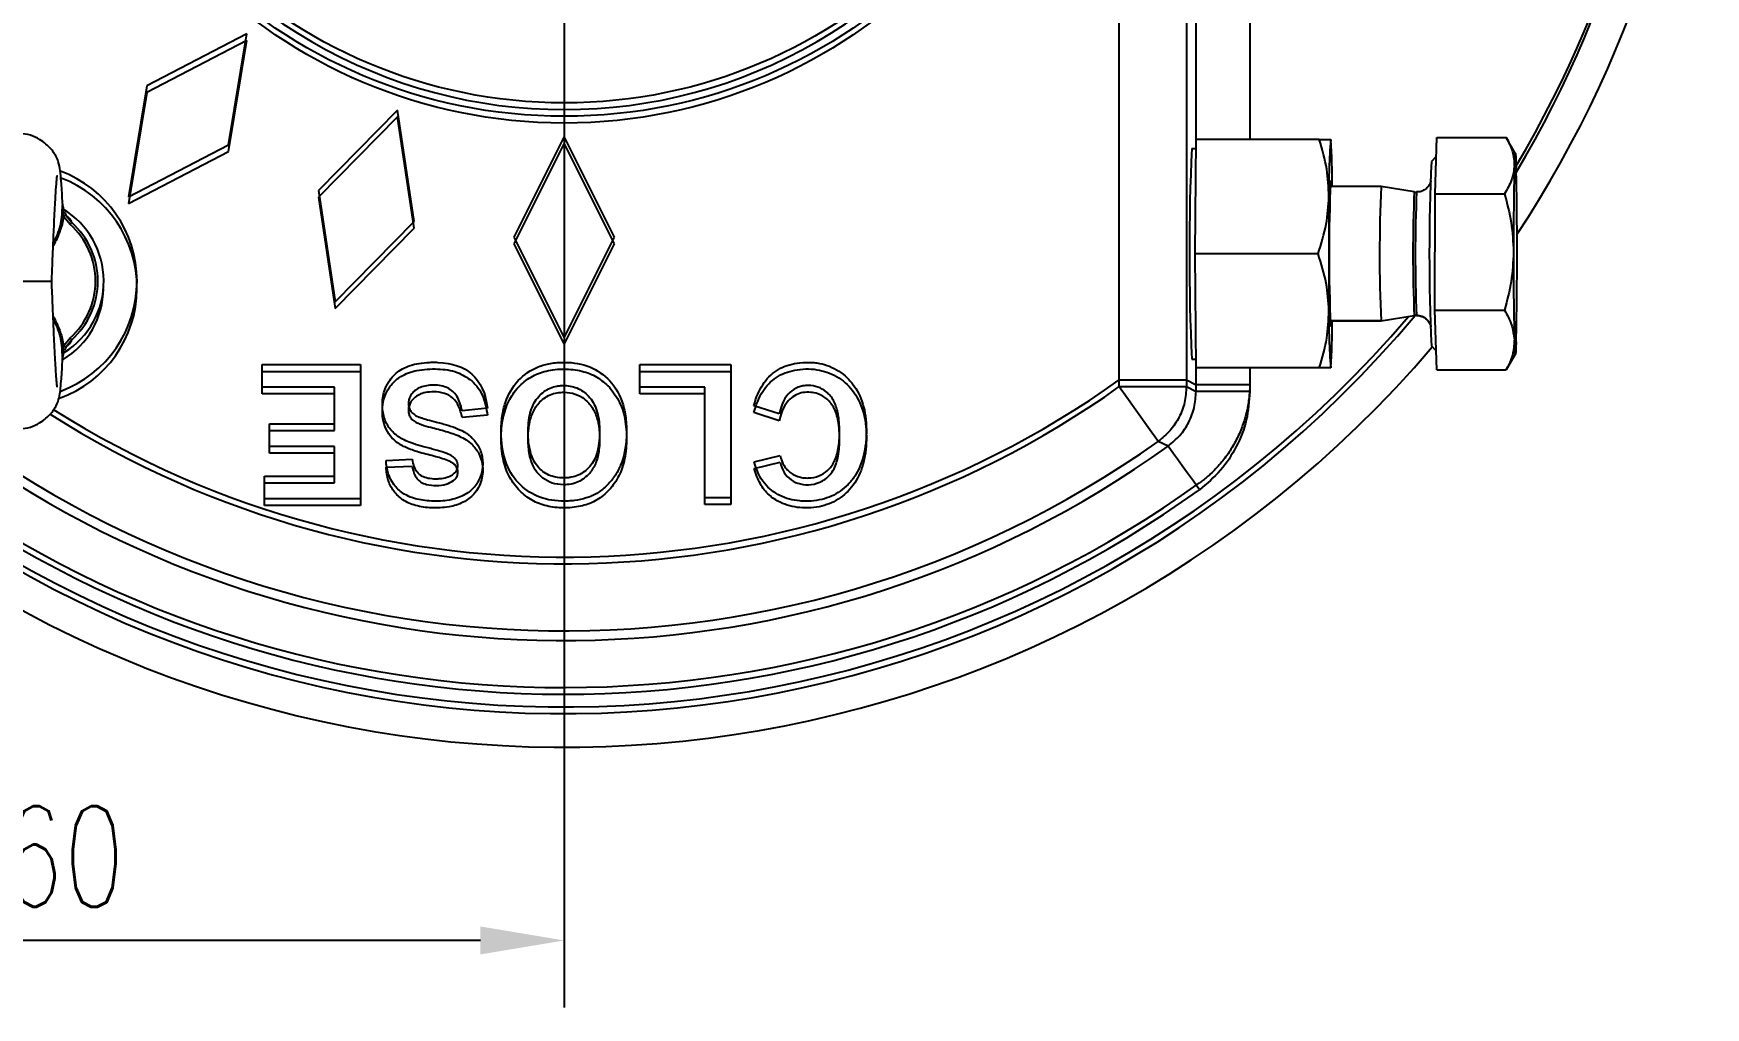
# Model space of a CAD drawing. Header units: millimetres. Extents: x 2063 to 4500, y 825 to 2548.
# Drawn here: x 3863.7 to 4112.8, y 1643.9 to 1789 of the extents above; entities that cross this region are included whole.
import ezdxf

# ---------------------------------------------------------------- set-up
doc = ezdxf.new("R2010")
doc.units = ezdxf.units.MM
doc.linetypes.add('CENTER2', pattern=[28.575, 19.05, -3.175, 3.175, -3.175])
doc.linetypes.add('点画线', pattern=[18, 12, -2, 2, -2])
doc.layers.add('中心线层', color=1, linetype='点画线', lineweight=18)
doc.styles.get("Standard").update_dxf_attribs({"font": 'arial.ttf'})
doc.styles.add('TH_GBDIM', font='simplex.shx', dxfattribs={"width": 0.707, "bigfont": 'hzfs.shx'})
doc.dimstyles.new('ISO-25$0', dxfattribs={"dimtxt": 2.5, "dimasz": 2.5, "dimexe": 1.25, "dimexo": 0.625, "dimtad": 1, "dimtxsty": 'Standard', "dimcen": 2.5, "dimdle": 5, "dimadec": 0, "dimazin": 0, "dimtfac": 1, "dimtmove": 0, "dimatfit": 3, "dimfxl": 0, "dimarcsym": 0})

# ---------------------------------------------------------------- blocks, each defined once
blk = doc.blocks.new('*U43')
at = {"layer": '中心线层', "color": 0, "linetype": 'CENTER2', "transparency": 16777216}
blk.add_line((-173.5, 0), (-34, 0), dxfattribs=at)
blk = doc.blocks.new('*D53')
at = {"color": 1, "linetype": 'Continuous', "transparency": 16777216}
for p, q in [((3782.82, 1851.17), (3782.82, 1643.88)), ((3942.82, 1851.17), (3942.82, 1643.88)), ((3930.32, 1653.88), (3795.32, 1653.88))]:
    blk.add_line(p, q, dxfattribs=at)
at = {"color": 1, "linetype": 'ByBlock', "transparency": 16777216}
for points in [[(3795.32, 1655.97), (3795.32, 1651.8), (3782.82, 1653.88)], [(3930.32, 1655.97), (3930.32, 1651.8), (3942.82, 1653.88)]]:
    blk.add_solid(points, dxfattribs=at)
at = {"layer": 'Defpoints', "color": 0, "linetype": 'ByBlock', "transparency": 16777216}
for p in [(3782.82, 1853.67), (3942.82, 1853.67), (3782.82, 1653.88)]:
    blk.add_point(p, dxfattribs=at)
at = {"color": 1, "linetype": 'ByBlock', "lineweight": 5, "transparency": 16777216, "insert": (3863.72, 1666.38), "char_height": 15, "attachment_point": 5, "rotation": 360, "style": 'TH_GBDIM'}
blk.add_mtext('160', dxfattribs=at)

msp = doc.modelspace()

# ---------------------------------------------------------------- linework, layer by layer
at = {"color": 7, "linetype": 'Continuous', "lineweight": 25}
for p, q in [((4025.495, 1737.393), (4025.495, 1969.95)), ((4025.495, 1736.393), (4025.495, 1968.95)), ((4035.494, 1968.95), (4035.494, 1736.393)), ((3895.539, 1788.954), (3880.655, 1781.227)), ((3892.79, 1772.41), (3895.539, 1788.954)), ((3895.539, 1787.954), (3880.655, 1780.227)), ((3892.79, 1771.41), (3895.539, 1787.954)), ((3880.655, 1781.227), (3877.906, 1764.684)), ((3880.655, 1780.227), (3877.906, 1763.684)), ((3917.971, 1777.568), (3906.202, 1765.62)), ((3917.971, 1776.568), (3906.202, 1764.62)), ((3920.468, 1760.985), (3917.971, 1777.568)), ((3920.468, 1759.985), (3917.971, 1776.568)), ((3942.822, 1773.672), (3935.322, 1758.672)), ((3950.322, 1758.672), (3942.822, 1773.672)), ((4072.521, 1765.117), (4072.785, 1773.514)), ((4072.785, 1773.514), (4083.144, 1773.514)), ((4084.486, 1771.19), (4083.138, 1773.525)), ((4083.205, 1773.384), (4083.144, 1773.514)), ((3877.906, 1764.684), (3892.79, 1772.41)), ((3877.906, 1763.684), (3892.79, 1771.41)), ((3942.822, 1772.672), (3935.322, 1757.672)), ((3950.322, 1757.672), (3942.822, 1772.672)), ((4036.283, 1771.897), (4036.898, 1771.897)), ((4036.911, 1773.197), (4036.74, 1756.197)), ((4055.29, 1773.197), (4036.911, 1773.197)), ((4072.695, 1770.664), (4071.976, 1769.945)), ((4064.481, 1766.197), (4056.909, 1766.197)), ((4069.436, 1765.412), (4064.481, 1766.197)), ((3868.053, 1763.023), (3868.101, 1763.479)), ((3868.14, 1763.018), (3868.101, 1763.479)), ((3906.202, 1765.62), (3908.7, 1749.037)), ((3906.202, 1764.62), (3908.7, 1748.037)), ((4072.515, 1747.799), (4072.521, 1765.117)), ((4072.521, 1765.117), (4082.879, 1765.117)), ((3869.201, 1760.563), (3868.246, 1761.759)), ((3868.576, 1761.925), (3869.443, 1760.835)), ((3908.7, 1749.037), (3920.468, 1760.985)), ((3908.7, 1748.037), (3920.468, 1759.985)), ((3935.322, 1758.672), (3942.822, 1743.672)), ((3942.822, 1743.672), (3950.322, 1758.672)), ((3935.322, 1757.672), (3942.822, 1742.672)), ((3942.822, 1742.672), (3950.322, 1757.672)), ((4036.74, 1756.197), (4036.911, 1739.197)), ((4055.119, 1756.197), (4036.74, 1756.197)), ((4056.909, 1746.197), (4064.481, 1746.197)), ((4064.478, 1746.198), (4069.433, 1746.983)), ((4064.478, 1746.198), (4064.481, 1746.197)), ((4064.481, 1746.197), (4069.436, 1746.981)), ((4069.433, 1746.983), (4069.436, 1746.981)), ((4072.515, 1747.799), (4082.874, 1747.799)), ((4072.774, 1738.879), (4072.515, 1747.799)), ((3868.246, 1742.46), (3869.201, 1743.655)), ((3868.101, 1740.74), (3868.053, 1741.198)), ((3868.101, 1740.74), (3868.14, 1741.203)), ((3869.443, 1743.384), (3868.576, 1742.293)), ((4072.691, 1741.733), (4071.976, 1742.449)), ((4083.392, 1739.309), (4084.486, 1741.203)), ((3897.822, 1736.3), (3897.822, 1739.672)), ((3897.822, 1739.672), (3912.459, 1739.672)), ((3897.822, 1735.3), (3897.822, 1738.672)), ((3897.822, 1738.672), (3912.459, 1738.672)), ((3912.459, 1739.672), (3912.459, 1719.672)), ((3912.459, 1738.672), (3912.459, 1718.672)), ((3954.074, 1736.3), (3954.074, 1739.672)), ((3954.074, 1739.672), (3967.618, 1739.672)), ((3954.074, 1735.3), (3954.074, 1738.672)), ((3954.074, 1738.672), (3967.618, 1738.672)), ((3967.618, 1739.672), (3967.618, 1719.835)), ((3967.618, 1738.672), (3967.618, 1718.835)), ((4036.283, 1740.497), (4036.898, 1740.497)), ((4055.29, 1739.197), (4036.911, 1739.197)), ((4072.774, 1738.879), (4083.133, 1738.879)), ((4083.133, 1738.879), (4083.359, 1739.328)), ((3908.569, 1736.3), (3897.822, 1736.3)), ((3908.569, 1730.856), (3908.569, 1736.3)), ((3963.733, 1736.3), (3954.074, 1736.3)), ((3963.733, 1719.835), (3963.733, 1736.3)), ((4025.495, 1737.393), (4035.494, 1737.393)), ((4025.495, 1736.393), (4035.494, 1736.393)), ((4035.494, 1737.393), (4036.93, 1736.654)), ((4035.494, 1736.393), (4036.93, 1735.654)), ((4044.929, 1736.654), (4036.93, 1736.654)), ((3908.569, 1735.3), (3897.822, 1735.3)), ((3908.569, 1729.856), (3908.569, 1735.3)), ((3963.733, 1735.3), (3954.074, 1735.3)), ((3963.733, 1718.835), (3963.733, 1735.3)), ((3974.83, 1732.319), (3971.059, 1733.558)), ((4044.929, 1735.654), (4036.93, 1735.654)), ((3931.373, 1733.164), (3927.592, 1732.78)), ((3931.373, 1732.164), (3927.592, 1731.78)), ((3974.83, 1731.319), (3971.059, 1732.558)), ((3898.91, 1727.49), (3898.91, 1730.856)), ((3898.91, 1730.856), (3908.569, 1730.856)), ((3898.91, 1729.856), (3908.569, 1729.856)), ((3898.91, 1726.49), (3898.91, 1729.856)), ((3908.569, 1727.49), (3898.91, 1727.49)), ((3908.569, 1726.49), (3898.91, 1726.49)), ((3908.569, 1723.054), (3908.569, 1727.49)), ((3908.569, 1722.054), (3908.569, 1726.49)), ((3971.113, 1725.182), (3974.958, 1726.139)), ((4032.768, 1727.535), (4031.289, 1728.244)), ((3916.274, 1725.387), (3920.158, 1725.566)), ((3916.274, 1724.387), (3920.158, 1724.566)), ((3971.113, 1724.182), (3974.958, 1725.139)), ((3898.186, 1719.672), (3898.186, 1723.054)), ((3898.186, 1723.054), (3908.569, 1723.054)), ((3898.186, 1718.672), (3898.186, 1722.054)), ((3898.186, 1722.054), (3908.569, 1722.054)), ((3912.459, 1719.672), (3898.186, 1719.672)), ((3912.459, 1718.672), (3898.186, 1718.672)), ((3967.618, 1719.835), (3963.733, 1719.835)), ((3967.618, 1718.835), (3963.733, 1718.835))]:
    msp.add_line(p, q, dxfattribs=at)
at = {"color": 8, "linetype": 'Continuous', "lineweight": 25}
for p, q in [((4035.494, 1968.95), (4035.494, 1737.393)), ((4036.931, 1773.197), (4036.931, 1934.147)), ((4044.929, 1934.147), (4044.929, 1773.197)), ((4056.98, 1766.997), (4056.973, 1766.99)), ((3868.246, 1761.759), (3868.14, 1763.018)), ((3868.401, 1762.281), (3868.576, 1761.925)), ((4064.478, 1746.198), (4056.908, 1746.198)), ((4056.98, 1745.397), (4056.973, 1745.403)), ((3868.14, 1741.203), (3868.246, 1742.46)), ((3868.576, 1742.293), (3868.401, 1741.937)), ((4036.93, 1735.654), (4036.93, 1739.197)), ((4036.93, 1736.654), (4036.93, 1739.197)), ((4044.929, 1739.197), (4044.929, 1735.654)), ((4044.929, 1739.197), (4044.929, 1736.654))]:
    msp.add_line(p, q, dxfattribs=at)
at = {"color": 7, "linetype": 'Continuous', "lineweight": 25, "flags": 128}
for points in [[(4084.351, 1769.316), (4084.382, 1770.153), (4084.414, 1770.751), (4084.448, 1771.1), (4084.482, 1771.194), (4084.517, 1771.032), (4084.55, 1770.616), (4084.582, 1769.953), (4084.613, 1769.054)], [(4084.605, 1743.077), (4084.574, 1742.24), (4084.541, 1741.642), (4084.507, 1741.293), (4084.473, 1741.199), (4084.439, 1741.361), (4084.406, 1741.778), (4084.373, 1742.441), (4084.343, 1743.339)], [(4025.495, 1736.393), (4026.613, 1734.82), (4027.689, 1733.307), (4028.683, 1731.909), (4029.557, 1730.68), (4030.278, 1729.666), (4030.819, 1728.905), (4031.161, 1728.425), (4031.289, 1728.244)], [(4037.436, 1721.04), (4036.535, 1722.293), (4035.668, 1723.5), (4034.868, 1724.614), (4034.163, 1725.593), (4033.582, 1726.401), (4033.146, 1727.008), (4032.871, 1727.391), (4032.768, 1727.535)]]:
    msp.add_lwpolyline(points, dxfattribs=at)
at = {"color": 7, "linetype": 'Continuous', "lineweight": 25}
for centre, radius in [((3942.822, 1853.672), 77), ((3942.822, 1852.672), 77), ((3942.822, 1853.672), 75)]:
    msp.add_circle(centre, radius, dxfattribs=at)
at = {"color": 8, "linetype": 'Continuous', "lineweight": 25}
for centre, radius, start, end in [((3942.822, 1853.672), 165, 329.23753, 30.7624), ((3942.822, 1852.672), 165, 329.2552, 30.78624), ((3861.674, 1752.109), 17.5, 290.53232, 69.59878), ((3861.674, 1751.109), 17.5, 289.9044, 69.22234), ((3942.822, 1852.672), 165, 234.20431, 320.17455), ((3942.822, 1853.672), 165, 234.36476, 319.65132), ((4069.778, 1744.811), 2.198, 44.65616, 90.00803), ((3942.822, 1852.672), 142.673, 237.53839, 305.4124), ((3942.822, 1853.672), 142.673, 237.79399, 305.4124), ((3942.822, 1852.672), 154.108, 235.55583, 305.7077), ((3942.822, 1852.672), 162.107, 234.15575, 305.7077), ((3942.822, 1853.672), 162.107, 234.4266, 305.7077)]:
    msp.add_arc(centre, radius, start, end, dxfattribs=at)
at = {"color": 7, "linetype": 'Continuous', "lineweight": 25}
for centre, radius, start, end in [((3942.822, 1852.672), 75, 179.61799, 0.38194), ((3942.822, 1852.672), 170, 326.59288, 0.16848), ((4389.647, 1756.196), 353.713, 177.45599, 182.54395), ((4148.85, 1766.166), 92.139, 175.62356, 180.91351), ((3977.752, 1766.977), 79.472, 359.43741, 4.48871), ((4387.291, 1756.196), 315.615, 177.50342, 182.49651), ((4572.433, 1757.768), 488.219, 178.64465, 180.1537), ((3564.474, 1757.462), 520.268, 359.83176, 1.27667), ((4298.574, 1756.196), 241.835, 177.44037, 182.55956), ((4051.393, 1766.096), 5.659, 1.01569, 9.15473), ((4294.787, 1756.126), 230.523, 177.49666, 182.46839), ((4954.494, 1756.196), 897.812, 179.457512, 180.54242), ((4281.672, 1756.132), 212.436, 177.49672, 182.46837), ((4069.783, 1767.583), 2.2, 261.00183, 269.99842), ((4281.392, 1756.132), 211.812, 177.49672, 182.46836), ((3861.674, 1752.109), 12.55, 302.13043, 58.78627), ((3861.674, 1752.109), 11.319, 311.68056, 48.31937), ((3861.674, 1752.109), 11.683, 311.68056, 48.31937), ((4604.481, 1754.931), 520.268, 179.83176, 181.27667), ((3596.523, 1754.625), 488.219, 358.64465, 0.1537), ((3861.674, 1751.109), 12.5, 301.30848, 359.42127), ((4148.85, 1746.228), 92.139, 179.08641, 184.37638), ((4051.394, 1746.297), 5.658, 350.84487, 358.98458), ((3977.752, 1745.416), 79.472, 355.51122, 0.56252), ((4069.777, 1744.81), 2.2, 90.00112, 98.9981), ((3942.822, 1852.672), 170, 235.00325, 319.51611), ((3942.822, 1852.672), 152.672, 230.51678, 305.4124)]:
    msp.add_arc(centre, radius, start, end, dxfattribs=at)
for centre in [(4018.141, 1656.559), (4018.141, 1655.559)]:
    msp.add_ellipse(centre, major_axis=(-40.995, 79.481), ratio=0.1890392, start_param=0.0512673, end_param=0.2245017, dxfattribs=at)
for points, knots in [([(3868.111, 1763.354), (3868.099, 1763.596), (3868.055, 1764.438), (3867.981, 1765.664), (3867.867, 1767.278), (3867.75, 1768.504), (3867.587, 1769.622), (3867.218, 1770.553), (3866.847, 1771.186), (3866.125, 1772.136), (3864.945, 1773.125), (3863.296, 1773.944), (3862.234, 1774.055), (3861.674, 1774.114)], [0, 0, 0, 0, 0.0457416, 0.1591603, 0.2723251, 0.4411323, 0.5840896, 0.646606, 0.6801793, 0.7227371, 0.8409783, 0.9161678, 1, 1, 1, 1]), ([(4083.144, 1773.514), (4083.499, 1772.827), (4084.21, 1771.451), (4084.304, 1770.028), (4084.351, 1769.316)], [0, 0, 0, 0, 0.4999984, 1, 1, 1, 1]), ([(4056.723, 1764.697), (4056.662, 1766.069), (4056.536, 1768.949), (4055.718, 1771.737), (4055.29, 1773.197)], [0, 0, 0, 0, 0.4767419, 1, 1, 1, 1]), ([(4055.29, 1773.197), (4055.762, 1773.197), (4056.664, 1773.197), (4056.878, 1773.197), (4056.98, 1773.197)], [0, 0, 0, 0, 0.5232583, 1, 1, 1, 1]), ([(4084.351, 1769.316), (4084.259, 1768.605), (4084.076, 1767.183), (4083.278, 1765.806), (4082.879, 1765.117)], [0, 0, 0, 0, 0.5000014, 1, 1, 1, 1]), ([(3866.474, 1752.109), (3866.514, 1753.129), (3866.59, 1755.085), (3866.703, 1757.815), (3866.808, 1760.184), (3866.904, 1762.193), (3866.993, 1763.856), (3867.092, 1765.548), (3867.2, 1766.974), (3867.257, 1767.639), (3867.279, 1767.841), (3867.262, 1767.816), (3867.259, 1767.811)], [0, 0, 0, 0, 0.1355936, 0.2601107, 0.3751152, 0.4815725, 0.5800543, 0.670651, 0.8260731, 0.9442076, 0.989255, 1, 1, 1, 1]), ([(4071.91, 1767.064), (4071.909, 1767.06), (4071.903, 1767.028), (4071.853, 1766.84), (4071.696, 1766.473), (4071.364, 1766.011), (4070.813, 1765.608), (4070.244, 1765.38), (4069.878, 1765.411), (4069.767, 1765.42)], [0, 0, 0, 0, 0.0182085, 0.1246667, 0.2503843, 0.4473125, 0.6555016, 0.8958218, 1, 1, 1, 1]), ([(3868.101, 1763.479), (3868.136, 1763.22), (3868.19, 1762.832), (3868.328, 1762.429), (3868.396, 1762.291), (3868.401, 1762.281)], [0, 0, 0, 0, 0.6503447, 0.9752868, 1, 1, 1, 1]), ([(4055.119, 1756.197), (4055.576, 1757.656), (4056.45, 1760.445), (4056.635, 1763.324), (4056.723, 1764.697)], [0, 0, 0, 0, 0.5232584, 1, 1, 1, 1]), ([(4082.879, 1765.117), (4083.256, 1763.698), (4084.01, 1760.859), (4084.147, 1757.925), (4084.216, 1756.458)], [0, 0, 0, 0, 0.4999982, 1, 1, 1, 1]), ([(3868.576, 1761.925), (3868.569, 1761.923), (3868.556, 1761.92), (3868.481, 1761.884), (3868.372, 1761.827), (3868.287, 1761.781), (3868.246, 1761.759)], [0, 0, 0, 0, 0.2422876, 0.5000697, 0.757465, 1, 1, 1, 1]), ([(3869.443, 1760.835), (3869.437, 1760.828), (3869.424, 1760.814), (3869.368, 1760.751), (3869.292, 1760.665), (3869.231, 1760.597), (3869.201, 1760.563)], [0, 0, 0, 0, 0.2500047, 0.5000038, 0.7500006, 1, 1, 1, 1]), ([(4056.723, 1747.697), (4056.635, 1749.069), (4056.45, 1751.949), (4055.576, 1754.737), (4055.119, 1756.197)], [0, 0, 0, 0, 0.4767416, 1, 1, 1, 1]), ([(4084.216, 1756.458), (4084.146, 1754.991), (4084.007, 1752.057), (4083.252, 1749.219), (4082.874, 1747.799)], [0, 0, 0, 0, 0.500001, 1, 1, 1, 1]), ([(3861.674, 1752.109), (3862.303, 1752.109), (3863.561, 1752.109), (3865.147, 1752.109), (3866.258, 1752.109), (3866.402, 1752.109), (3866.474, 1752.109)], [0, 0, 0, 0, 0.2499932, 0.4999984, 0.7499953, 1, 1, 1, 1]), ([(3867.292, 1736.317), (3867.292, 1736.339), (3867.291, 1736.388), (3867.247, 1736.751), (3867.2, 1737.254), (3867.136, 1738.052), (3867.06, 1739.196), (3866.969, 1740.765), (3866.865, 1742.816), (3866.746, 1745.402), (3866.613, 1748.554), (3866.522, 1750.88), (3866.474, 1752.109)], [0, 0, 0, 0, 0.0423282, 0.0927063, 0.1567979, 0.2347709, 0.32653, 0.4320547, 0.5512369, 0.6845137, 0.833248, 1, 1, 1, 1]), ([(4055.29, 1739.197), (4055.718, 1740.656), (4056.536, 1743.445), (4056.662, 1746.324), (4056.723, 1747.697)], [0, 0, 0, 0, 0.5232581, 1, 1, 1, 1]), ([(4069.779, 1746.974), (4069.94, 1746.979), (4070.323, 1746.992), (4070.665, 1746.815), (4070.862, 1746.713)], [0, 0, 0, 0, 0.4228619, 1, 1, 1, 1]), ([(4070.862, 1746.713), (4070.881, 1746.705), (4071.065, 1746.635), (4071.206, 1746.493), (4071.332, 1746.366)], [0, 0, 0, 0, 0.1049232, 1, 1, 1, 1]), ([(4071.332, 1746.366), (4071.477, 1746.193), (4071.698, 1745.928), (4071.846, 1745.564), (4071.9, 1745.38), (4071.911, 1745.323), (4071.916, 1745.298)], [0, 0, 0, 0, 0.4462055, 0.6826654, 0.8653256, 1, 1, 1, 1]), ([(4082.874, 1747.799), (4083.272, 1747.068), (4084.069, 1745.605), (4084.252, 1744.094), (4084.343, 1743.339)], [0, 0, 0, 0, 0.4999985, 1, 1, 1, 1]), ([(3869.443, 1743.384), (3869.437, 1743.39), (3869.424, 1743.404), (3869.368, 1743.467), (3869.292, 1743.553), (3869.231, 1743.621), (3869.201, 1743.655)], [0, 0, 0, 0, 0.2500047, 0.5000038, 0.7500006, 1, 1, 1, 1]), ([(3868.401, 1741.937), (3868.396, 1741.928), (3868.328, 1741.79), (3868.19, 1741.387), (3868.136, 1740.999), (3868.101, 1740.74)], [0, 0, 0, 0, 0.0247157, 0.3496577, 1, 1, 1, 1]), ([(3868.576, 1742.293), (3868.57, 1742.295), (3868.557, 1742.298), (3868.48, 1742.335), (3868.372, 1742.391), (3868.287, 1742.437), (3868.246, 1742.46)], [0, 0, 0, 0, 0.2414291, 0.5000063, 0.7585876, 1, 1, 1, 1]), ([(4084.343, 1743.339), (4084.296, 1742.583), (4084.201, 1741.071), (4083.489, 1739.609), (4083.133, 1738.879)], [0, 0, 0, 0, 0.5000017, 1, 1, 1, 1]), ([(3861.674, 1730.105), (3862.234, 1730.163), (3863.296, 1730.275), (3864.945, 1731.093), (3866.125, 1732.082), (3866.847, 1733.032), (3867.334, 1733.864), (3867.631, 1734.849), (3867.765, 1735.884), (3867.875, 1737.058), (3867.98, 1738.552), (3868.058, 1739.83), (3868.104, 1740.727), (3868.12, 1741.024)], [0, 0, 0, 0, 0.0829892, 0.1574227, 0.2744748, 0.3166047, 0.3498405, 0.4551977, 0.5804047, 0.7202999, 0.8323268, 0.944605, 1, 1, 1, 1]), ([(3926.342, 1722.396), (3926.484, 1722.522), (3926.762, 1722.769), (3926.965, 1723.313), (3926.981, 1723.888), (3926.802, 1724.383), (3926.513, 1724.749), (3926.149, 1725.046), (3925.223, 1725.514), (3923.585, 1726.016), (3921.47, 1726.508), (3919.54, 1727.149), (3917.994, 1727.927), (3916.844, 1729.021), (3916.038, 1730.402), (3915.705, 1732.019), (3915.702, 1733.714), (3916.184, 1735.366), (3917.095, 1736.847), (3918.65, 1738.162), (3921.041, 1738.961), (3923.899, 1739.098), (3926.814, 1738.775), (3928.335, 1737.747), (3929.035, 1737.275)], [0, 0, 0, 0, 0.0162616, 0.0319461, 0.04888, 0.0655147, 0.0765416, 0.0891235, 0.106089, 0.1664722, 0.2376184, 0.2951615, 0.3432882, 0.3869373, 0.4314295, 0.4802383, 0.5289486, 0.5777029, 0.6280451, 0.6781953, 0.7518509, 0.8422586, 0.9274537, 1, 1, 1, 1]), ([(3926.342, 1723.396), (3926.627, 1723.608), (3926.86, 1723.936), (3926.94, 1724.343), (3926.96, 1724.512), (3926.964, 1724.602), (3926.956, 1724.868), (3926.89, 1725.205), (3926.665, 1725.576), (3926.466, 1725.778), (3926.319, 1725.907), (3926.231, 1725.972), (3925.709, 1726.299), (3924.867, 1726.635), (3923.5, 1727.015), (3923.091, 1727.119), (3922.81, 1727.188), (3922.666, 1727.223), (3921.97, 1727.398), (3920.436, 1727.825), (3919.307, 1728.268), (3918.591, 1728.643), (3918.459, 1728.718), (3918.198, 1728.88), (3917.819, 1729.136), (3917.256, 1729.625), (3916.877, 1730.082), (3916.535, 1730.574), (3916.381, 1730.836), (3915.994, 1731.679), (3915.79, 1732.474), (3915.732, 1733.385), (3915.721, 1733.759), (3915.721, 1733.952), (3915.747, 1734.52), (3915.851, 1735.262), (3916.152, 1736.149), (3916.411, 1736.663), (3916.6, 1737.002), (3916.704, 1737.17), (3917.256, 1737.97), (3917.813, 1738.497), (3918.822, 1739.112), (3919.186, 1739.287), (3919.978, 1739.582), (3920.833, 1739.821), (3922.058, 1739.983), (3922.864, 1740.018), (3923.278, 1740.025), (3923.419, 1740.025), (3923.699, 1740.023), (3926.039, 1739.969), (3927.829, 1739.353), (3929.035, 1738.275)], [0, 0, 0, 0, 0.0625, 0.078125, 0.078125, 0.09375, 0.09375, 0.125, 0.15625, 0.171875, 0.171875, 0.1875, 0.1875, 0.25, 0.265625, 0.2734375, 0.2734375, 0.28125, 0.28125, 0.3125, 0.375, 0.375, 0.390625, 0.390625, 0.40625, 0.4375, 0.46875, 0.46875, 0.5, 0.5, 0.5625, 0.578125, 0.578125, 0.59375, 0.59375, 0.625, 0.65625, 0.671875, 0.671875, 0.6875, 0.6875, 0.75, 0.75, 0.78125, 0.78125, 0.8125, 0.84375, 0.859375, 0.859375, 0.8671875, 0.8671875, 0.875, 1, 1, 1, 1]), ([(3935.977, 1721.071), (3935.462, 1721.734), (3934.396, 1723.104), (3933.587, 1725.764), (3933.338, 1728.667), (3933.569, 1731.586), (3934.408, 1734.227), (3935.862, 1736.353), (3937.805, 1737.924), (3940.185, 1738.855), (3942.792, 1739.105), (3945.378, 1738.827), (3947.763, 1737.927), (3948.96, 1736.835), (3949.555, 1736.293)], [0, 0, 0, 0, 0.079488, 0.1644055, 0.2604047, 0.3567441, 0.4419848, 0.5217613, 0.5990584, 0.6769496, 0.7620031, 0.8465382, 0.923795, 1, 1, 1, 1]), ([(3935.977, 1722.071), (3934.279, 1723.897), (3933.427, 1726.423), (3933.421, 1730.071), (3933.433, 1730.467), (3933.485, 1731.236), (3933.603, 1732.356), (3933.84, 1733.376), (3934.477, 1735.283), (3935.116, 1736.376), (3936.822, 1738.204), (3938.313, 1739.231), (3940.427, 1739.825), (3941.415, 1739.949), (3942.092, 1740.004), (3942.441, 1740.016), (3945.628, 1740), (3947.88, 1739.089), (3949.555, 1737.293)], [0, 0, 0, 0, 0.25, 0.25, 0.28125, 0.28125, 0.3125, 0.375, 0.375, 0.5, 0.5, 0.625, 0.6875, 0.71875, 0.71875, 0.75, 0.75, 1, 1, 1, 1]), ([(3971.059, 1733.558), (3971.382, 1734.774), (3972.044, 1736.337), (3972.971, 1737.507), (3973.649, 1738.2), (3974.018, 1738.502), (3975.21, 1739.287), (3976.572, 1739.827), (3978.186, 1739.996), (3979.034, 1740.018), (3979.325, 1740.015), (3979.885, 1739.985), (3981.258, 1739.853), (3982.979, 1739.264), (3984.456, 1738.194), (3985.038, 1737.632), (3985.413, 1737.235), (3985.594, 1737.025), (3987.117, 1735.072), (3987.801, 1732.795), (3987.823, 1729.806), (3987.822, 1729.629), (3987.815, 1729.281), (3987.797, 1728.766), (3987.707, 1727.608), (3987.331, 1725.467), (3986.561, 1723.679), (3985.777, 1722.612), (3985.444, 1722.203), (3985.268, 1722.006), (3984.723, 1721.448), (3983.564, 1720.456), (3981.735, 1719.635), (3980.151, 1719.394), (3979.323, 1719.336), (3979.039, 1719.327), (3978.467, 1719.331), (3977.069, 1719.393), (3975.341, 1719.858), (3974.098, 1720.641), (3973.323, 1721.25), (3972.959, 1721.591), (3971.98, 1722.809), (3971.472, 1723.868), (3971.113, 1725.182)], [0, 0, 0, 0, 0.0625, 0.09375, 0.09375, 0.125, 0.125, 0.1875, 0.21875, 0.21875, 0.234375, 0.234375, 0.25, 0.3125, 0.34375, 0.359375, 0.359375, 0.375, 0.375, 0.5, 0.5, 0.5078125, 0.5078125, 0.515625, 0.53125, 0.5625, 0.625, 0.640625, 0.640625, 0.65625, 0.65625, 0.6875, 0.75, 0.78125, 0.78125, 0.796875, 0.796875, 0.8125, 0.875, 0.90625, 0.90625, 0.9375, 0.9375, 1, 1, 1, 1]), ([(3971.059, 1732.558), (3971.418, 1733.642), (3972.085, 1735.656), (3974.304, 1737.959), (3977.229, 1739.037), (3980.394, 1739.112), (3983.506, 1738.094), (3985.974, 1735.883), (3987.545, 1732.7), (3987.949, 1728.967), (3987.624, 1725.256), (3986.3, 1722.006), (3984.065, 1719.678), (3981.136, 1718.392), (3977.974, 1718.199), (3975.223, 1718.87), (3973.234, 1720.215), (3971.842, 1721.941), (3971.369, 1723.394), (3971.113, 1724.182)], [0, 0, 0, 0, 0.0649812, 0.1206682, 0.1767306, 0.2397483, 0.2994157, 0.3603122, 0.4249269, 0.4987106, 0.5732223, 0.6371066, 0.6963135, 0.7538853, 0.8166233, 0.8753179, 0.9128583, 0.9527768, 1, 1, 1, 1]), ([(4056.98, 1739.197), (4056.878, 1739.197), (4056.664, 1739.197), (4055.762, 1739.197), (4055.29, 1739.197)], [0, 0, 0, 0, 0.4767417, 1, 1, 1, 1]), ([(3927.592, 1732.78), (3927.438, 1733.662), (3927.182, 1734.388), (3926.46, 1735.524), (3925.993, 1735.928), (3925.132, 1736.341), (3924.819, 1736.445), (3924.137, 1736.583), (3923.768, 1736.618), (3922.586, 1736.616), (3921.59, 1736.449), (3920.868, 1736.034), (3920.553, 1735.785), (3920.456, 1735.696), (3920.277, 1735.515), (3919.869, 1735.052), (3919.657, 1734.53), (3919.606, 1733.961), (3919.604, 1733.843), (3919.617, 1733.616), (3919.661, 1733.287), (3919.78, 1732.996), (3919.947, 1732.732), (3920.009, 1732.648), (3920.158, 1732.487), (3920.418, 1732.254), (3920.852, 1732.011), (3921.237, 1731.853), (3921.357, 1731.806), (3921.397, 1731.792), (3921.484, 1731.76), (3921.727, 1731.676), (3922.384, 1731.48), (3923.39, 1731.208), (3924.07, 1731.029), (3924.352, 1730.956), (3924.5, 1730.918), (3924.938, 1730.802), (3926.335, 1730.404), (3927.637, 1729.855), (3928.408, 1729.337), (3928.691, 1729.125), (3928.819, 1729.016), (3929.172, 1728.684), (3929.805, 1727.989), (3930.363, 1726.947), (3930.567, 1726.078), (3930.656, 1725.48), (3930.677, 1725.17), (3930.668, 1724.222), (3930.498, 1723.312), (3930.085, 1722.457), (3929.837, 1722.039), (3929.748, 1721.901), (3929.558, 1721.638), (3929.052, 1721.008), (3928.395, 1720.506), (3927.156, 1719.866), (3926.445, 1719.632), (3925.252, 1719.421), (3924.623, 1719.35), (3923.948, 1719.33), (3923.487, 1719.328), (3923.259, 1719.332), (3922.153, 1719.378), (3920.558, 1719.613), (3919.314, 1720.17), (3918.513, 1720.709), (3918.267, 1720.91), (3917.819, 1721.343), (3916.806, 1722.494), (3916.323, 1723.981), (3916.274, 1725.387)], [0, 0, 0, 0, 0.0625, 0.0625, 0.125, 0.125, 0.15625, 0.15625, 0.1875, 0.1875, 0.25, 0.28125, 0.28125, 0.296875, 0.296875, 0.3125, 0.375, 0.375, 0.390625, 0.390625, 0.40625, 0.4375, 0.4375, 0.453125, 0.453125, 0.46875, 0.5, 0.5078125, 0.5078125, 0.5117188, 0.5117188, 0.515625, 0.53125, 0.546875, 0.5507813, 0.5507813, 0.5546875, 0.5546875, 0.5625, 0.59375, 0.6015625, 0.6015625, 0.609375, 0.609375, 0.625, 0.65625, 0.671875, 0.671875, 0.6875, 0.6875, 0.71875, 0.734375, 0.734375, 0.7421875, 0.7421875, 0.75, 0.78125, 0.78125, 0.8125, 0.8125, 0.828125, 0.8359375, 0.8359375, 0.84375, 0.84375, 0.875, 0.90625, 0.90625, 0.921875, 0.921875, 0.9375, 1, 1, 1, 1]), ([(3929.035, 1737.275), (3929.377, 1736.92), (3930.077, 1736.194), (3930.97, 1734.469), (3931.216, 1733.062), (3931.373, 1732.164)], [0, 0, 0, 0, 0.2570706, 0.5255424, 1, 1, 1, 1]), ([(3949.555, 1737.293), (3950.477, 1736.3), (3951.484, 1734.508), (3951.997, 1731.881), (3952.075, 1730.64), (3952.09, 1730), (3952.091, 1729.782), (3952.086, 1729.352), (3952.035, 1727.455), (3951.713, 1725.862), (3950.968, 1724.093), (3950.664, 1723.541), (3950.126, 1722.763), (3949.934, 1722.513), (3949.523, 1722.03), (3949.302, 1721.795), (3948.629, 1721.148), (3948.157, 1720.786), (3947.165, 1720.201), (3946.647, 1719.986), (3945.54, 1719.634), (3944.66, 1719.44), (3943.704, 1719.358), (3943.049, 1719.327), (3942.708, 1719.325), (3939.729, 1719.419), (3937.594, 1720.332), (3935.977, 1722.071)], [0, 0, 0, 0, 0.125, 0.1875, 0.21875, 0.21875, 0.234375, 0.234375, 0.25, 0.375, 0.375, 0.4375, 0.4375, 0.46875, 0.46875, 0.5, 0.5, 0.5625, 0.5625, 0.625, 0.625, 0.6875, 0.71875, 0.71875, 0.75, 0.75, 1, 1, 1, 1]), ([(3949.555, 1736.293), (3950.109, 1735.568), (3951.26, 1734.064), (3952.037, 1731.117), (3952.16, 1728.03), (3951.804, 1725.051), (3950.761, 1722.511), (3949.198, 1720.539), (3947.223, 1719.107), (3944.873, 1718.418), (3942.397, 1718.249), (3939.938, 1718.579), (3937.689, 1719.49), (3936.547, 1720.545), (3935.977, 1721.071)], [0, 0, 0, 0, 0.0862728, 0.1791321, 0.2843101, 0.3804473, 0.4627238, 0.5428249, 0.6175345, 0.6914153, 0.7731593, 0.8527313, 0.9265041, 1, 1, 1, 1]), ([(3946.615, 1724.496), (3947.579, 1725.619), (3948.067, 1727.301), (3948.082, 1729.547), (3948.083, 1729.688), (3948.082, 1729.83), (3948.079, 1729.968), (3948.076, 1730.106), (3948.072, 1730.243), (3948.065, 1730.377), (3948.051, 1730.645), (3948.03, 1730.904), (3948.001, 1731.155), (3947.942, 1731.657), (3947.852, 1732.125), (3947.731, 1732.558), (3947.488, 1733.424), (3947.121, 1734.153), (3946.627, 1734.745), (3946.381, 1735.042), (3946.114, 1735.302), (3945.832, 1735.526), (3945.55, 1735.749), (3945.252, 1735.937), (3944.937, 1736.088), (3944.307, 1736.39), (3943.61, 1736.547), (3942.844, 1736.56), (3942.653, 1736.563), (3942.461, 1736.558), (3942.275, 1736.543), (3942.089, 1736.528), (3941.908, 1736.505), (3941.731, 1736.472), (3941.377, 1736.407), (3941.04, 1736.306), (3940.72, 1736.169), (3940.081, 1735.895), (3939.511, 1735.478), (3939.008, 1734.916), (3938.757, 1734.635), (3938.531, 1734.318), (3938.339, 1733.965), (3938.146, 1733.611), (3937.985, 1733.221), (3937.854, 1732.794), (3937.592, 1731.942), (3937.454, 1730.943), (3937.44, 1729.799), (3937.438, 1729.656), (3937.438, 1729.509), (3937.44, 1729.367), (3937.443, 1729.224), (3937.447, 1729.084), (3937.453, 1728.946), (3937.465, 1728.671), (3937.484, 1728.404), (3937.512, 1728.147), (3937.566, 1727.633), (3937.652, 1727.157), (3937.769, 1726.717), (3938.002, 1725.839), (3938.359, 1725.11), (3938.84, 1724.53), (3939.081, 1724.241), (3939.344, 1723.987), (3939.626, 1723.77), (3939.908, 1723.552), (3940.209, 1723.371), (3940.531, 1723.226), (3941.175, 1722.934), (3941.899, 1722.787), (3942.703, 1722.783), (3942.904, 1722.781), (3943.102, 1722.789), (3943.295, 1722.806), (3943.487, 1722.823), (3943.675, 1722.85), (3943.858, 1722.885), (3944.223, 1722.955), (3944.569, 1723.062), (3944.895, 1723.205), (3945.548, 1723.491), (3946.122, 1723.921), (3946.615, 1724.496)], [0, 0, 0, 0, 1, 1, 1, 2, 2, 2, 3, 3, 3, 4, 4, 4, 5, 5, 5, 6, 6, 6, 7, 7, 7, 8, 8, 8, 9, 9, 9, 10, 10, 10, 11, 11, 11, 12, 12, 12, 13, 13, 13, 14, 14, 14, 15, 15, 15, 16, 16, 16, 17, 17, 17, 18, 18, 18, 19, 19, 19, 20, 20, 20, 21, 21, 21, 22, 22, 22, 23, 23, 23, 24, 24, 24, 25, 25, 25, 26, 26, 26, 27, 27, 27, 28, 28, 28, 28]), ([(3974.958, 1726.139), (3975.083, 1725.567), (3975.384, 1724.809), (3975.853, 1724.201), (3976.203, 1723.829), (3976.398, 1723.658), (3977.018, 1723.213), (3977.709, 1722.905), (3978.505, 1722.8), (3978.921, 1722.781), (3979.064, 1722.781), (3979.343, 1722.79), (3980.574, 1722.88), (3981.588, 1723.395), (3982.501, 1724.387), (3982.673, 1724.606), (3982.977, 1725.1), (3983.381, 1725.918), (3983.711, 1727.319), (3983.808, 1728.71), (3983.818, 1729.286), (3983.82, 1729.519), (3983.82, 1729.638), (3983.816, 1729.987), (3983.786, 1731.118), (3983.56, 1732.869), (3983.113, 1734.017), (3982.686, 1734.725), (3982.527, 1734.933), (3982.188, 1735.311), (3981.298, 1736.163), (3980.182, 1736.552), (3978.877, 1736.563), (3978.621, 1736.544), (3978.132, 1736.462), (3977.428, 1736.273), (3976.807, 1735.885), (3976.43, 1735.538)], [0, 0, 0, 0, 0.0625, 0.09375, 0.09375, 0.125, 0.125, 0.1875, 0.21875, 0.21875, 0.234375, 0.234375, 0.25, 0.375, 0.375, 0.40625, 0.40625, 0.4375, 0.5, 0.53125, 0.5390625, 0.5390625, 0.546875, 0.546875, 0.5625, 0.625, 0.6875, 0.6875, 0.71875, 0.71875, 0.75, 0.875, 0.875, 0.90625, 0.90625, 0.9375, 1, 1, 1, 1]), ([(4035.494, 1736.393), (4035.439, 1735.599), (4035.33, 1734.01), (4034.454, 1731.77), (4033.136, 1729.758), (4031.905, 1728.748), (4031.289, 1728.244)], [0, 0, 0, 0, 0.2500008, 0.5000001, 0.7499999, 1, 1, 1, 1]), ([(4044.929, 1736.654), (4044.928, 1736.512), (4044.926, 1736.229), (4044.91, 1735.803), (4044.883, 1735.378), (4044.846, 1734.952), (4044.776, 1734.316), (4044.645, 1733.473), (4044.42, 1732.433), (4044.134, 1731.407), (4043.674, 1730.064), (4042.955, 1728.439), (4042.055, 1726.906), (4041.234, 1725.749), (4040.567, 1724.918), (4039.854, 1724.128), (4039.178, 1723.463), (4038.557, 1722.913), (4038.007, 1722.461), (4037.626, 1722.18), (4037.436, 1722.04)], [0, 0, 0, 0, 0.0249455, 0.0499258, 0.0749562, 0.1000521, 0.1252284, 0.187543, 0.2501884, 0.3125236, 0.3750914, 0.4999501, 0.6248146, 0.6873596, 0.7497357, 0.812365, 0.8747279, 0.9166426, 0.9583764, 1, 1, 1, 1]), ([(3927.592, 1731.78), (3927.46, 1732.368), (3927.219, 1733.44), (3926.29, 1734.761), (3924.932, 1735.501), (3923.503, 1735.661), (3922.218, 1735.561), (3921.194, 1735.261), (3920.432, 1734.722), (3919.815, 1733.979), (3919.569, 1733.136), (3919.631, 1732.388), (3919.836, 1731.846), (3920.258, 1731.35), (3920.874, 1730.993), (3921.781, 1730.639), (3923.227, 1730.25), (3925.149, 1729.771), (3927.259, 1729.068), (3929.017, 1727.996), (3930.153, 1726.486), (3930.757, 1724.639), (3930.654, 1722.438), (3929.563, 1720.385), (3927.753, 1719.035), (3925.538, 1718.368), (3923.101, 1718.27), (3920.744, 1718.559), (3918.763, 1719.394), (3917.363, 1720.746), (3916.468, 1722.457), (3916.34, 1723.727), (3916.274, 1724.387)], [0, 0, 0, 0, 0.03760328, 0.06845281, 0.09803555, 0.13175716, 0.15722274, 0.17874775, 0.19781719, 0.21491235, 0.23863334, 0.25049949, 0.26159208, 0.2744408, 0.29047811, 0.30572774, 0.335536, 0.38434112, 0.43004328, 0.47485592, 0.51109429, 0.54618206, 0.59505651, 0.64521681, 0.68668688, 0.73348527, 0.7882199, 0.8387971, 0.88157416, 0.9205244, 0.95870446, 1, 1, 1, 1]), ([(3946.615, 1723.496), (3946.943, 1723.981), (3947.652, 1725.032), (3948.057, 1727.096), (3948.131, 1729.309), (3947.849, 1731.473), (3947.094, 1733.279), (3945.918, 1734.571), (3944.465, 1735.385), (3942.671, 1735.662), (3940.666, 1735.336), (3938.987, 1734.084), (3937.94, 1732.354), (3937.463, 1730.281), (3937.391, 1728.015), (3937.648, 1725.821), (3938.373, 1723.997), (3939.547, 1722.71), (3941.038, 1721.929), (3942.874, 1721.691), (3944.975, 1721.997), (3946.075, 1723.003), (3946.615, 1723.496)], [0, 0, 0, 0, 0.0443932, 0.0962088, 0.1576916, 0.2139878, 0.2618783, 0.3050672, 0.3452868, 0.3868794, 0.441981, 0.4961017, 0.5414012, 0.5941428, 0.6569421, 0.7143815, 0.7621922, 0.804549, 0.8449785, 0.8881579, 0.9451222, 1, 1, 1, 1]), ([(3974.958, 1725.139), (3975.119, 1724.613), (3975.431, 1723.595), (3976.545, 1722.427), (3978.002, 1721.785), (3979.658, 1721.727), (3981.331, 1722.231), (3982.767, 1723.506), (3983.638, 1725.562), (3983.878, 1728.131), (3983.771, 1730.745), (3983.227, 1733.028), (3982.08, 1734.56), (3980.772, 1735.339), (3979.507, 1735.586), (3978.391, 1735.556), (3977.3, 1735.227), (3976.722, 1734.769), (3976.43, 1734.538)], [0, 0, 0, 0, 0.0593066, 0.114844, 0.169851, 0.2291023, 0.2919731, 0.3559947, 0.4316181, 0.5295537, 0.6353859, 0.7168771, 0.7809217, 0.8387322, 0.8784398, 0.9201245, 0.9596997, 1, 1, 1, 1]), ([(4032.768, 1727.534), (4033.378, 1728.039), (4034.598, 1729.049), (4035.902, 1731.054), (4036.768, 1733.284), (4036.876, 1734.864), (4036.93, 1735.654)], [0, 0, 0, 0, 0.2500007, 0.5000007, 0.7500006, 1, 1, 1, 1]), ([(4044.929, 1735.654), (4044.827, 1734.233), (4044.622, 1731.392), (4043.043, 1727.394), (4040.718, 1723.778), (4038.531, 1721.953), (4037.436, 1721.04)], [0, 0, 0, 0, 0.2501263, 0.4999474, 0.7497925, 1, 1, 1, 1]), ([(3920.158, 1725.566), (3920.285, 1724.786), (3920.582, 1724.022), (3921.047, 1723.515), (3921.247, 1723.333), (3921.354, 1723.252), (3921.707, 1723.031), (3922.257, 1722.801), (3922.965, 1722.7), (3923.553, 1722.674), (3923.765, 1722.673), (3924.164, 1722.687), (3925.123, 1722.764), (3925.875, 1723.043), (3926.342, 1723.396)], [0, 0, 0, 0, 0.25, 0.3125, 0.3125, 0.375, 0.375, 0.5, 0.625, 0.625, 0.6875, 0.6875, 0.75, 1, 1, 1, 1]), ([(3920.158, 1724.566), (3920.232, 1724.213), (3920.367, 1723.563), (3920.81, 1722.722), (3921.465, 1722.118), (3922.475, 1721.729), (3923.759, 1721.64), (3925.183, 1721.743), (3925.98, 1722.192), (3926.342, 1722.396)], [0, 0, 0, 0, 0.1368533, 0.251816, 0.3553916, 0.4688358, 0.6557989, 0.8434447, 1, 1, 1, 1])]:
    msp.add_open_spline(points, degree=3, knots=knots, dxfattribs=at)
at = {"color": 8, "linetype": 'Continuous', "lineweight": 25}
for points, knots in [([(3868.246, 1761.759), (3868.195, 1761.454), (3868.079, 1760.77), (3867.742, 1759.647), (3867.29, 1758.539), (3866.91, 1757.753), (3866.716, 1757.408), (3866.685, 1757.355)], [0, 0, 0, 0, 0.1972649, 0.4426558, 0.7470544, 0.9608818, 1, 1, 1, 1]), ([(3866.7, 1757.708), (3867.127, 1758.589), (3867.942, 1760.269), (3868.018, 1762.135), (3868.053, 1763.023)], [0, 0, 0, 0, 0.52432724, 1, 1, 1, 1]), ([(3868.547, 1761.984), (3868.676, 1761.87), (3869.042, 1761.544), (3869.353, 1761.116), (3869.412, 1760.93), (3869.443, 1760.835)], [0, 0, 0, 0, 0.2102423, 0.5969644, 1, 1, 1, 1]), ([(3866.686, 1746.863), (3866.729, 1746.788), (3867.05, 1746.22), (3867.524, 1745.152), (3868.016, 1743.752), (3868.176, 1742.852), (3868.246, 1742.46)], [0, 0, 0, 0, 0.055284, 0.4167333, 0.745751, 1, 1, 1, 1]), ([(3868.053, 1741.198), (3868.017, 1742.085), (3867.942, 1743.949), (3867.128, 1745.628), (3866.701, 1746.508)], [0, 0, 0, 0, 0.475695, 1, 1, 1, 1]), ([(3869.443, 1743.384), (3869.412, 1743.289), (3869.352, 1743.102), (3869.042, 1742.674), (3868.676, 1742.349), (3868.547, 1742.234)], [0, 0, 0, 0, 0.4035302, 0.790783, 1, 1, 1, 1])]:
    msp.add_open_spline(points, degree=3, knots=knots, dxfattribs=at)
at = {"color": 7, "linetype": 'Continuous', "lineweight": 25}
msp.add_open_spline([(3929.035, 1738.275), (3930.34, 1737.103), (3931.117, 1735.405), (3931.373, 1733.164)], degree=3, dxfattribs=at)

# ---------------------------------------------------------------- block references
at = {"layer": '中心线层', "linetype": 'CENTER2', "rotation": 89.99996574583813}
msp.add_blockref('*U43', (3942.822, 1853.672), dxfattribs=at)

# ---------------------------------------------------------------- dimensions: what is measured, and where the dimension line sits
at = {"color": 0, "linetype": 'ByBlock', "lineweight": 5}
dim = msp.add_linear_dim(base=(3782.822, 1653.884), p1=(3942.822, 1853.672), p2=(3782.822, 1853.672), angle=179.99997, dimstyle='ISO-25$0', override={"dimscale": 5, "dimtxt": 3, "dimexe": 2, "dimexo": 0.5, "dimgap": 1, "dimdec": 1, "dimtxsty": 'TH_GBDIM', "dimcen": 2, "dimclrd": 1, "dimclre": 1, "dimclrt": 1, "dimtdec": 1, "dimatfit": 0, "dimlwd": 65535, "dimlwe": 65535}, dxfattribs=at)
dim.commit()
dim.dimension.update_dxf_attribs({"geometry": '*D53', "text_midpoint": (3863.72, 1653.884), "dimtype": 160})

doc.saveas('drawing.dxf')
